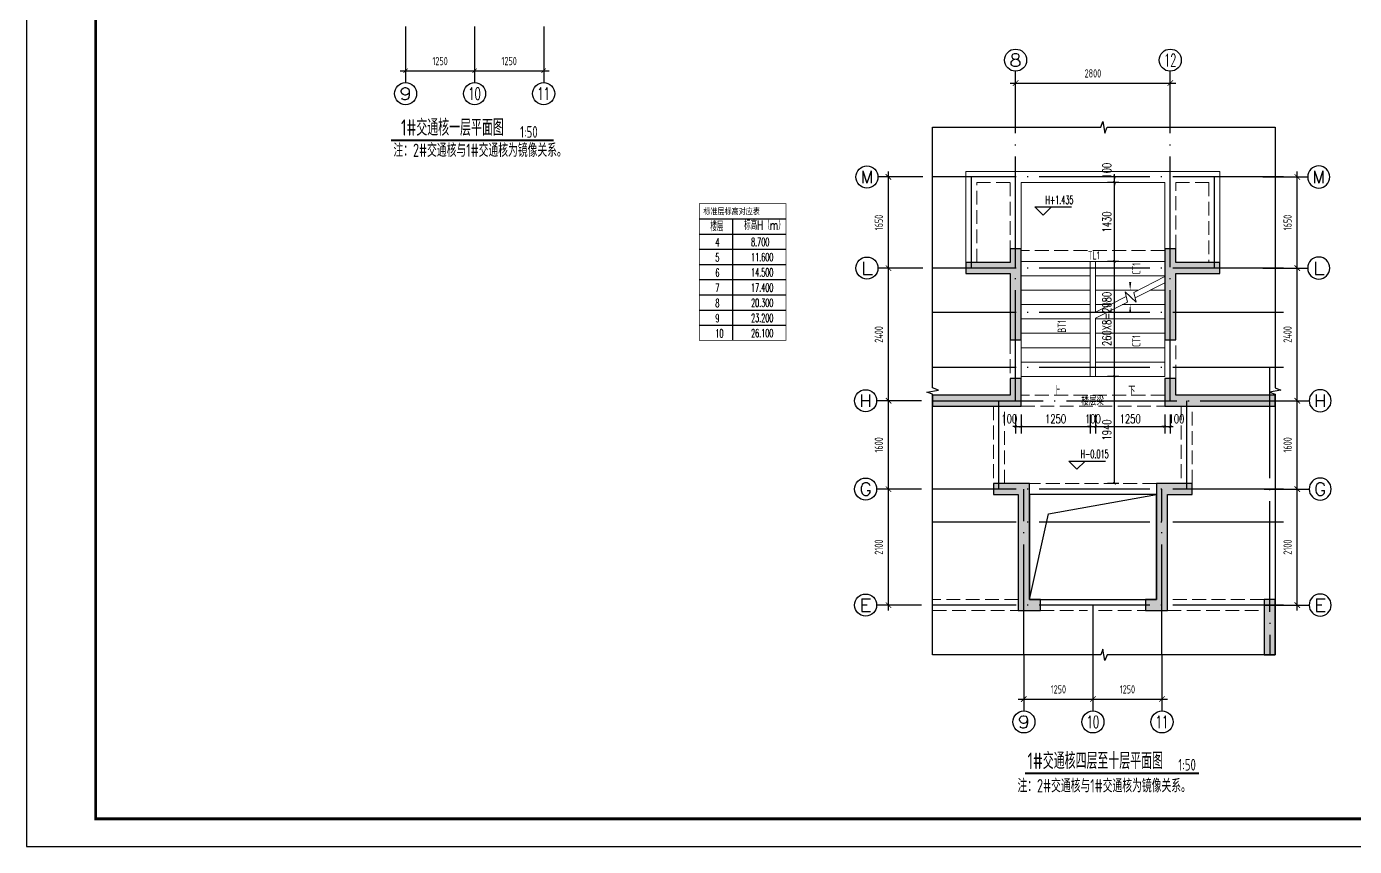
# Model space of a CAD drawing. Extents: x -668857 to 143095, y -247466 to 228182.
# Drawn here: x -10457 to 13579, y 196533 to 211374 of the extents above; entities that cross this region are included whole.
import ezdxf
from ezdxf.enums import TextEntityAlignment as Align

# ---------------------------------------------------------------- set-up
doc = ezdxf.new("R2010")
doc.units = 0
doc.header["$LTSCALE"] = 1000
doc.linetypes.add('DASH', pattern=[0.35, 0.25, -0.1])
doc.linetypes.add('DOTE', pattern=[2.42, 2, -0.2, 0.02, -0.2])
doc.layers.get('0').update_dxf_attribs({"linetype": 'CONTINUOUS'})
doc.layers.get('DEFPOINTS').update_dxf_attribs({"linetype": 'CONTINUOUS'})
for name, color, linetype in [('-TK', 7, 'CONTINUOUS'), ('A-AXIS_TEXT', 7, 'CONTINUOUS'), ('A-DOTE', 10, 'DOTE'), ('AXIS', 3, 'CONTINUOUS'), ('C-Sheet-图框', 101, 'CONTINUOUS'), ('DIM_ELEV', 3, 'CONTINUOUS'), ('DIM_SYMB', 3, 'CONTINUOUS'), ('PUB_TEXT', 2, 'CONTINUOUS'), ('S-D洞口', 4, 'CONTINUOUS'), ('S-L主梁线', 4, 'DASH'), ('S-Q墙填充', 252, 'CONTINUOUS'), ('S-Q墙实线', 6, 'CONTINUOUS'), ('S-Y一般标注', 3, 'CONTINUOUS'), ('TEXT', 2, 'CONTINUOUS'), ('尺寸标注', 86, 'CONTINUOUS')]:
    doc.layers.add(name, color=color, linetype=linetype)
doc.layers.add('AXIS_TEXT', color=7, linetype='CONTINUOUS', lineweight=20)
doc.layers.add('STAIR', color=2, linetype='CONTINUOUS', lineweight=18)
doc.styles.add('_TCH_AXIS', font='COMPLEX', dxfattribs={"bigfont": 'GBCBIG'})
doc.styles.add('_TCH_DIM', font='SIMPLEX.shx', dxfattribs={"width": 0.7, "bigfont": 'GBCBIG.shx'})
doc.styles.add('_TCH_DIM_T3', font='SIMPLEX', dxfattribs={"width": 0.705882, "bigfont": 'GBCBIG'})
doc.styles.add('COMPLEX', font='COMPLEX')
doc.styles.add('TSSD_DIMENSION', font='Tssdeng.shx', dxfattribs={"width": 0.7, "bigfont": 'tssdchn.shx'})
doc.styles.add('TSSD_REIN', font='tssdeng.shx', dxfattribs={"width": 0.7, "height": 300, "bigfont": 'tssdchn.shx'})
doc.styles.add('宋体', font='', dxfattribs={"height": 50})
doc.styles.get('宋体').set_extended_font_data('SimSun')
doc.dimstyles.new('_TCH_ARCH&&50', dxfattribs={"dimtxt": 157.5, "dimasz": 50, "dimexe": 125, "dimexo": 150, "dimgap": 58.75, "dimtad": 1, "dimdec": 0, "dimzin": 0, "dimdsep": 46, "dimtxsty": '_TCH_DIM_T3', "dimblk": 'ARCHTICK', "dimcen": 0.09, "dimclrt": 7, "dimazin": 0, "dimtfac": 1, "dimtdec": 0, "dimtix": 1, "dimtmove": 2, "dimatfit": 3, "dimldrblk": 'ARCHTICK', "dimfxl": 0, "dimtolj": 1, "dimtzin": 0, "dimarcsym": 0})
doc.dimstyles.new('TSSD_100_100$0', dxfattribs={"dimtxt": 300, "dimasz": 80, "dimexe": 100, "dimexo": 250, "dimgap": 100, "dimtad": 1, "dimdec": 0, "dimzin": 0, "dimdsep": 46, "dimtxsty": 'TSSD_DIMENSION', "dimblk": 'ARCHTICK', "dimcen": 0, "dimdle": 100, "dimclrd": 3, "dimclre": 3, "dimclrt": 7, "dimadec": 0, "dimazin": 0, "dimtfac": 1, "dimtdec": 0, "dimtix": 1, "dimtmove": 2, "dimatfit": 3, "dimldrblk": 'ARCHTICK', "dimfxl": 0, "dimtolj": 1, "dimtzin": 0, "dimarcsym": 0})

# ---------------------------------------------------------------- blocks, each defined once
blk = doc.blocks.new('_ArchTick')
at = {"color": 0, "linetype": 'ByBlock', "const_width": 0.15}
blk.add_lwpolyline([(-0.5, -0.5), (0.5, 0.5)], dxfattribs=at)
blk = doc.blocks.new('*D318')
at = {"layer": 'DEFPOINTS', "color": 0}
for p in [(-3596, 211374), (-2346, 211374), (-2346, 210574)]:
    blk.add_point(p, dxfattribs=at)
at = {"layer": 'S-Y一般标注', "color": 3, "lineweight": -2}
for p, q in [((-3596, 211124), (-3596, 210474)), ((-2346, 211124), (-2346, 210474)), ((-3696, 210574), (-2246, 210574))]:
    blk.add_line(p, q, dxfattribs=at)
at = {"layer": 'S-Y一般标注', "color": 3, "lineweight": -2, "xscale": 80, "yscale": 80, "zscale": 80, "rotation": 180}
blk.add_blockref('_ArchTick', (-3596, 210574), dxfattribs=at)
at = {"layer": 'S-Y一般标注', "color": 3, "lineweight": -2, "xscale": 80, "yscale": 80, "zscale": 80}
blk.add_blockref('_ArchTick', (-2346, 210574), dxfattribs=at)
at = {"layer": 'S-Y一般标注', "color": 7, "insert": (-2971, 210749), "char_height": 150, "attachment_point": 5, "style": 'TSSD_DIMENSION'}
blk.add_mtext('\\A1;1250', dxfattribs=at)
blk = doc.blocks.new('ArchTick')
at = {"color": 0, "linetype": 'ByBlock', "lineweight": -2, "const_width": 0.075}
blk.add_lwpolyline([(-0.25, -0.25), (0.25, 0.25)], dxfattribs=at)
blk = doc.blocks.new('*D320')
at = {"layer": 'DEFPOINTS', "color": 0}
for p in [(-2346, 211374), (-1096, 211374), (-1096, 210574)]:
    blk.add_point(p, dxfattribs=at)
at = {"layer": 'S-Y一般标注', "color": 3, "lineweight": -2}
for p, q in [((-2346, 211124), (-2346, 210474)), ((-1096, 211124), (-1096, 210474)), ((-2446, 210574), (-996, 210574))]:
    blk.add_line(p, q, dxfattribs=at)
at = {"layer": 'S-Y一般标注', "color": 3, "lineweight": -2, "xscale": 80, "yscale": 80, "zscale": 80, "rotation": 180}
blk.add_blockref('_ArchTick', (-2346, 210574), dxfattribs=at)
at = {"layer": 'S-Y一般标注', "color": 3, "lineweight": -2, "xscale": 80, "yscale": 80, "zscale": 80}
blk.add_blockref('_ArchTick', (-1096, 210574), dxfattribs=at)
at = {"layer": 'S-Y一般标注', "color": 7, "insert": (-1721, 210749), "char_height": 150, "attachment_point": 5, "style": 'TSSD_DIMENSION'}
blk.add_mtext('\\A1;1250', dxfattribs=at)
blk = doc.blocks.new('*D336')
at = {"layer": 'DEFPOINTS', "color": 0}
for p in [(10145, 204501), (10245, 204501), (10245, 204134)]:
    blk.add_point(p, dxfattribs=at)
at = {"layer": '尺寸标注', "color": 0, "lineweight": -2}
for p, q in [((10145, 204351), (10145, 204009)), ((10245, 204351), (10245, 204009)), ((10145, 204134), (10095, 204134)), ((10145, 204134), (10245, 204134)), ((10245, 204134), (10295, 204134))]:
    blk.add_line(p, q, dxfattribs=at)
at = {"layer": '尺寸标注', "color": 0, "lineweight": -2, "xscale": 50, "yscale": 50, "zscale": 50}
blk.add_blockref('_ArchTick', (10145, 204134), dxfattribs=at)
at = {"layer": '尺寸标注', "color": 0, "lineweight": -2, "xscale": 50, "yscale": 50, "zscale": 50, "rotation": 180}
blk.add_blockref('_ArchTick', (10245, 204134), dxfattribs=at)
at = {"layer": '尺寸标注', "color": 7, "insert": (10358, 204272), "char_height": 157.5, "attachment_point": 5, "style": '_TCH_DIM_T3'}
blk.add_mtext('\\A1;100', dxfattribs=at)
blk = doc.blocks.new('*D337')
at = {"layer": 'DEFPOINTS', "color": 0}
for p in [(8895, 204501), (10145, 204501), (10145, 204134)]:
    blk.add_point(p, dxfattribs=at)
at = {"layer": '尺寸标注', "color": 0, "lineweight": -2}
for p, q in [((8895, 204351), (8895, 204009)), ((10145, 204351), (10145, 204009)), ((8895, 204134), (10145, 204134))]:
    blk.add_line(p, q, dxfattribs=at)
at = {"layer": '尺寸标注', "color": 0, "lineweight": -2, "xscale": 50, "yscale": 50, "zscale": 50, "rotation": 180}
blk.add_blockref('_ArchTick', (8895, 204134), dxfattribs=at)
at = {"layer": '尺寸标注', "color": 0, "lineweight": -2, "xscale": 50, "yscale": 50, "zscale": 50}
blk.add_blockref('_ArchTick', (10145, 204134), dxfattribs=at)
at = {"layer": '尺寸标注', "color": 7, "insert": (9520, 204272), "char_height": 157.5, "attachment_point": 5, "style": '_TCH_DIM_T3'}
blk.add_mtext('\\A1;1250', dxfattribs=at)
blk = doc.blocks.new('*D338')
at = {"layer": 'DEFPOINTS', "color": 0}
for p in [(8795, 204501), (8895, 204501), (8895, 204134)]:
    blk.add_point(p, dxfattribs=at)
at = {"layer": '尺寸标注', "color": 0, "lineweight": -2}
for p, q in [((8795, 204351), (8795, 204009)), ((8895, 204351), (8895, 204009)), ((8795, 204134), (8745, 204134)), ((8795, 204134), (8895, 204134)), ((8895, 204134), (8945, 204134))]:
    blk.add_line(p, q, dxfattribs=at)
at = {"layer": '尺寸标注', "color": 0, "lineweight": -2, "xscale": 50, "yscale": 50, "zscale": 50}
blk.add_blockref('_ArchTick', (8795, 204134), dxfattribs=at)
at = {"layer": '尺寸标注', "color": 0, "lineweight": -2, "xscale": 50, "yscale": 50, "zscale": 50, "rotation": 180}
blk.add_blockref('_ArchTick', (8895, 204134), dxfattribs=at)
at = {"layer": '尺寸标注', "color": 7, "insert": (8845, 204272), "char_height": 157.5, "attachment_point": 5, "style": '_TCH_DIM_T3'}
blk.add_mtext('\\A1;100', dxfattribs=at)
blk = doc.blocks.new('*D339')
at = {"layer": 'DEFPOINTS', "color": 0}
for p in [(7545, 204501), (8795, 204501), (8795, 204134)]:
    blk.add_point(p, dxfattribs=at)
at = {"layer": '尺寸标注', "color": 0, "lineweight": -2}
for p, q in [((7545, 204351), (7545, 204009)), ((8795, 204351), (8795, 204009)), ((7545, 204134), (8795, 204134))]:
    blk.add_line(p, q, dxfattribs=at)
at = {"layer": '尺寸标注', "color": 0, "lineweight": -2, "xscale": 50, "yscale": 50, "zscale": 50, "rotation": 180}
blk.add_blockref('_ArchTick', (7545, 204134), dxfattribs=at)
at = {"layer": '尺寸标注', "color": 0, "lineweight": -2, "xscale": 50, "yscale": 50, "zscale": 50}
blk.add_blockref('_ArchTick', (8795, 204134), dxfattribs=at)
at = {"layer": '尺寸标注', "color": 7, "insert": (8170, 204272), "char_height": 157.5, "attachment_point": 5, "style": '_TCH_DIM_T3'}
blk.add_mtext('\\A1;1250', dxfattribs=at)
blk = doc.blocks.new('*D340')
at = {"layer": 'DEFPOINTS', "color": 0}
for p in [(7445, 204501), (7545, 204501), (7545, 204134)]:
    blk.add_point(p, dxfattribs=at)
at = {"layer": '尺寸标注', "color": 0, "lineweight": -2}
for p, q in [((7445, 204351), (7445, 204009)), ((7545, 204351), (7545, 204009)), ((7445, 204134), (7395, 204134)), ((7445, 204134), (7545, 204134)), ((7545, 204134), (7595, 204134))]:
    blk.add_line(p, q, dxfattribs=at)
at = {"layer": '尺寸标注', "color": 0, "lineweight": -2, "xscale": 50, "yscale": 50, "zscale": 50}
blk.add_blockref('_ArchTick', (7445, 204134), dxfattribs=at)
at = {"layer": '尺寸标注', "color": 0, "lineweight": -2, "xscale": 50, "yscale": 50, "zscale": 50, "rotation": 180}
blk.add_blockref('_ArchTick', (7545, 204134), dxfattribs=at)
at = {"layer": '尺寸标注', "color": 7, "insert": (7331, 204272), "char_height": 157.5, "attachment_point": 5, "style": '_TCH_DIM_T3'}
blk.add_mtext('\\A1;100', dxfattribs=at)
blk = doc.blocks.new('*D341')
at = {"layer": 'DEFPOINTS', "color": 0}
for p in [(9235, 208651), (9464, 208651), (9464, 208551)]:
    blk.add_point(p, dxfattribs=at)
at = {"layer": '尺寸标注', "color": 0, "lineweight": -2}
for p, q in [((9314, 208651), (9110, 208651)), ((9235, 208651), (9235, 208701)), ((9235, 208551), (9235, 208651)), ((9314, 208551), (9110, 208551)), ((9235, 208551), (9235, 208501))]:
    blk.add_line(p, q, dxfattribs=at)
at = {"layer": '尺寸标注', "color": 0, "lineweight": -2, "xscale": 50, "yscale": 50, "zscale": 50}
for p, rotation in [((9235, 208651), 270), ((9235, 208551), 90)]:
    blk.add_blockref('_ArchTick', p, dxfattribs=dict(at, rotation=rotation))
at = {"layer": '尺寸标注', "color": 7, "insert": (9098, 208765), "char_height": 157.5, "attachment_point": 5, "rotation": 90, "style": '_TCH_DIM_T3'}
blk.add_mtext('\\A1;100', dxfattribs=at)
blk = doc.blocks.new('*D342')
at = {"layer": 'DEFPOINTS', "color": 0}
for p in [(9235, 208551), (9464, 208551), (9464, 207121)]:
    blk.add_point(p, dxfattribs=at)
at = {"layer": '尺寸标注', "color": 0, "lineweight": -2}
for p, q in [((9314, 208551), (9110, 208551)), ((9235, 207121), (9235, 208551)), ((9314, 207121), (9110, 207121))]:
    blk.add_line(p, q, dxfattribs=at)
at = {"layer": '尺寸标注', "color": 0, "lineweight": -2, "xscale": 50, "yscale": 50, "zscale": 50}
for p, rotation in [((9235, 208551), 90), ((9235, 207121), 270)]:
    blk.add_blockref('_ArchTick', p, dxfattribs=dict(at, rotation=rotation))
at = {"layer": '尺寸标注', "color": 7, "insert": (9098, 207836), "char_height": 157.5, "attachment_point": 5, "rotation": 90, "style": '_TCH_DIM_T3'}
blk.add_mtext('\\A1;1430', dxfattribs=at)
blk = doc.blocks.new('*D343')
at = {"layer": 'DEFPOINTS', "color": 0}
for p in [(9235, 207121), (9464, 207121), (9464, 205041)]:
    blk.add_point(p, dxfattribs=at)
at = {"layer": '尺寸标注', "color": 0, "lineweight": -2}
for p, q in [((9314, 207121), (9110, 207121)), ((9235, 205041), (9235, 207121)), ((9314, 205041), (9110, 205041))]:
    blk.add_line(p, q, dxfattribs=at)
at = {"layer": '尺寸标注', "color": 0, "lineweight": -2, "xscale": 50, "yscale": 50, "zscale": 50}
for p, rotation in [((9235, 207121), 90), ((9235, 205041), 270)]:
    blk.add_blockref('_ArchTick', p, dxfattribs=dict(at, rotation=rotation))
at = {"layer": '尺寸标注', "color": 7, "insert": (9098, 206081), "char_height": 157.5, "attachment_point": 5, "rotation": 90, "style": '_TCH_DIM_T3'}
blk.add_mtext('\\A1;260X8=2080', dxfattribs=at)
blk = doc.blocks.new('*D344')
at = {"layer": 'DEFPOINTS', "color": 0}
for p in [(9235, 205041), (9464, 205041), (9464, 203101)]:
    blk.add_point(p, dxfattribs=at)
at = {"layer": '尺寸标注', "color": 0, "lineweight": -2}
for p, q in [((9314, 205041), (9110, 205041)), ((9235, 203101), (9235, 205041)), ((9314, 203101), (9110, 203101))]:
    blk.add_line(p, q, dxfattribs=at)
at = {"layer": '尺寸标注', "color": 0, "lineweight": -2, "xscale": 50, "yscale": 50, "zscale": 50}
for p, rotation in [((9235, 205041), 90), ((9235, 203101), 270)]:
    blk.add_blockref('_ArchTick', p, dxfattribs=dict(at, rotation=rotation))
at = {"layer": '尺寸标注', "color": 7, "insert": (9098, 204071), "char_height": 157.5, "attachment_point": 5, "rotation": 90, "style": '_TCH_DIM_T3'}
blk.add_mtext('\\A1;1940', dxfattribs=at)
blk = doc.blocks.new('20210810.16290393')
at = {"layer": 'STAIR'}
for p, q in [((2600, 3510), (0, 3510)), ((0, 3510), (0, 2080)), ((2600, 2080), (2600, 3510)), ((0, 0), (0, 2080)), ((0, 2080), (1250, 2080)), ((0, 2080), (2600, 2080)), ((1250, 0), (1250, 2080)), ((1250, 0), (1250, 2080)), ((2600, 2080), (1350, 2080)), ((1350, 2080), (1350, 1165)), ((1350, 2080), (1350, 1165)), ((2600, 2080), (2600, 1807)), ((0, 1820), (1250, 1820)), ((2600, 1820), (1350, 1820)), ((2600, 1807), (2044, 1522)), ((2600, 1695), (2066, 1420)), ((2600, 1695), (2600, 0)), ((0, 1560), (1250, 1560)), ((2119, 1560), (1350, 1560)), ((1902, 1449), (1350, 1165)), ((2082, 1347), (1884, 1530)), ((1884, 1530), (1924, 1347)), ((2044, 1522), (2082, 1347)), ((2600, 1560), (2338, 1560)), ((0, 1300), (1250, 1300)), ((1924, 1347), (1350, 1053)), ((1612, 1300), (1350, 1300)), ((2600, 1300), (1831, 1300)), ((0, 1040), (1250, 1040)), ((1350, 1053), (1350, 0)), ((1350, 1053), (1350, 0)), ((2600, 1040), (1350, 1040)), ((0, 780), (1250, 780)), ((2600, 780), (1350, 780)), ((0, 520), (1250, 520)), ((2600, 520), (1350, 520)), ((0, 260), (1250, 260)), ((2600, 260), (1350, 260)), ((2600, 0), (0, 0))]:
    blk.add_line(p, q, dxfattribs=at)
blk = doc.blocks.new('A$C4D992532')
at = {"layer": 'C-Sheet-图框', "color": 0}
for p, q in [((-872, 1100), (-89, 1100)), ((-872, 1100), (-89, 1100)), ((-572, 1100), (-572, 0)), ((-872, 962), (-89, 962)), ((-872, 825), (-89, 825)), ((-872, 687), (-89, 687)), ((-872, 550), (-89, 550)), ((-872, 412), (-89, 412)), ((-872, 275), (-89, 275)), ((-872, 137), (-89, 137))]:
    blk.add_line(p, q, dxfattribs=at)
at = {"layer": 'C-Sheet-图框', "color": 0, "const_width": 6}
blk.add_lwpolyline([(-872, 0), (-89, 0), (-89, 1237), (-872, 1237)], close=True, dxfattribs=at)
at = {"layer": 'PUB_TEXT', "color": 2, "style": '宋体', "width": 0.8}
blk.add_text('标准层标高对应表', height=57, dxfattribs=at).set_placement((-836, 1140))
at = {"layer": 'PUB_TEXT', "style": '_TCH_DIM'}
for s, height, width, p in [('楼层', 84.4, 0.7, (-773, 989)), ('标高H（m）', 84.4, 0.7, (-468, 1001)), ('4', 74.4, 0.494118, (-728, 851)), ('8.700', 74.4, 0.494118, (-405, 853)), ('5', 74.4, 0.494118, (-728, 714)), ('11.600', 74.4, 0.494118, (-405, 716)), ('6', 74.4, 0.494118, (-728, 576)), ('14.500', 74.4, 0.494118, (-405, 578)), ('7', 74.4, 0.494118, (-728, 439)), ('17.400', 74.4, 0.494118, (-405, 441)), ('8', 74.4, 0.494118, (-728, 301)), ('20.300', 74.4, 0.494118, (-405, 303)), ('9', 74.4, 0.494118, (-728, 164)), ('23.200', 74.4, 0.494118, (-405, 166)), ('10', 74.4, 0.494118, (-728, 26)), ('26.100', 74.4, 0.494118, (-405, 28))]:
    blk.add_text(s, height=height, dxfattribs=dict(at, width=width)).set_placement(p)
blk = doc.blocks.new('A1')
blk.add_lwpolyline([(0, 59400), (0, 0), (84100, 0), (84100, 59400)], close=True)
at = {"const_width": 100}
blk.add_lwpolyline([(2500, 58400), (2500, 1000), (83100, 1000), (83100, 58400)], close=True, dxfattribs=at)
blk = doc.blocks.new('_AXISO')
blk.add_circle((0, 0), 0.5)
at = {"layer": 'A-AXIS_TEXT', "style": 'COMPLEX', "width": 1.041667}
blk.add_attdef('A', text='', height=0.56, dxfattribs=at).set_placement((-0.25, -0.28), (0.25, -0.28), align=Align.FIT)
blk = doc.blocks.new('*D298')
at = {"layer": 'DEFPOINTS', "color": 0}
for p in [(547252, 151814), (544452, 151014), (547252, 151014)]:
    blk.add_point(p, dxfattribs=at)
at = {"layer": 'S-Y一般标注', "color": 0, "lineweight": -2}
for p, q in [((544452, 151264), (544452, 151914)), ((547252, 151264), (547252, 151914)), ((544352, 151814), (547352, 151814))]:
    blk.add_line(p, q, dxfattribs=at)
at = {"layer": 'S-Y一般标注', "color": 0, "lineweight": -2, "xscale": 100, "yscale": 100, "zscale": 100, "rotation": 180}
blk.add_blockref('_ArchTick', (544452, 151814), dxfattribs=at)
at = {"layer": 'S-Y一般标注', "color": 0, "lineweight": -2, "xscale": 100, "yscale": 100, "zscale": 100}
blk.add_blockref('_ArchTick', (547252, 151814), dxfattribs=at)
at = {"layer": 'S-Y一般标注', "color": 7, "insert": (545852, 151989), "char_height": 150, "attachment_point": 5, "style": 'TSSD_DIMENSION'}
blk.add_mtext('\\A1;2800', dxfattribs=at)
blk = doc.blocks.new('*D299')
at = {"layer": 'DEFPOINTS', "color": 0}
for p in [(542152, 144464), (542952, 144464), (542952, 142364)]:
    blk.add_point(p, dxfattribs=at)
at = {"layer": 'S-Y一般标注', "color": 0, "lineweight": -2}
for p, q in [((542702, 144464), (542052, 144464)), ((542152, 142264), (542152, 144564)), ((542702, 142364), (542052, 142364))]:
    blk.add_line(p, q, dxfattribs=at)
at = {"layer": 'S-Y一般标注', "color": 0, "lineweight": -2, "xscale": 100, "yscale": 100, "zscale": 100}
for p, rotation in [((542152, 144464), 90), ((542152, 142364), 270)]:
    blk.add_blockref('_ArchTick', p, dxfattribs=dict(at, rotation=rotation))
at = {"layer": 'S-Y一般标注', "color": 7, "insert": (541977, 143414), "char_height": 150, "attachment_point": 5, "rotation": 90, "style": 'TSSD_DIMENSION'}
blk.add_mtext('\\A1;2100', dxfattribs=at)
blk = doc.blocks.new('*D300')
at = {"layer": 'DEFPOINTS', "color": 0}
for p in [(542152, 146064), (542952, 146064), (542952, 144464)]:
    blk.add_point(p, dxfattribs=at)
at = {"layer": 'S-Y一般标注', "color": 0, "lineweight": -2}
for p, q in [((542152, 144364), (542152, 146164)), ((542702, 146064), (542052, 146064)), ((542702, 144464), (542052, 144464))]:
    blk.add_line(p, q, dxfattribs=at)
at = {"layer": 'S-Y一般标注', "color": 0, "lineweight": -2, "xscale": 100, "yscale": 100, "zscale": 100}
for p, rotation in [((542152, 146064), 90), ((542152, 144464), 270)]:
    blk.add_blockref('_ArchTick', p, dxfattribs=dict(at, rotation=rotation))
at = {"layer": 'S-Y一般标注', "color": 7, "insert": (541977, 145264), "char_height": 150, "attachment_point": 5, "rotation": 90, "style": 'TSSD_DIMENSION'}
blk.add_mtext('\\A1;1600', dxfattribs=at)
blk = doc.blocks.new('*D301')
at = {"layer": 'DEFPOINTS', "color": 0}
for p in [(542152, 148464), (542952, 148464), (542952, 146064)]:
    blk.add_point(p, dxfattribs=at)
at = {"layer": 'S-Y一般标注', "color": 0, "lineweight": -2}
for p, q in [((542152, 145964), (542152, 148564)), ((542702, 148464), (542052, 148464)), ((542702, 146064), (542052, 146064))]:
    blk.add_line(p, q, dxfattribs=at)
at = {"layer": 'S-Y一般标注', "color": 0, "lineweight": -2, "xscale": 100, "yscale": 100, "zscale": 100}
for p, rotation in [((542152, 148464), 90), ((542152, 146064), 270)]:
    blk.add_blockref('_ArchTick', p, dxfattribs=dict(at, rotation=rotation))
at = {"layer": 'S-Y一般标注', "color": 7, "insert": (541977, 147264), "char_height": 150, "attachment_point": 5, "rotation": 90, "style": 'TSSD_DIMENSION'}
blk.add_mtext('\\A1;2400', dxfattribs=at)
blk = doc.blocks.new('*D302')
at = {"layer": 'DEFPOINTS', "color": 0}
for p in [(544602, 141464), (545852, 141464), (545852, 140664)]:
    blk.add_point(p, dxfattribs=at)
at = {"layer": 'S-Y一般标注', "color": 0, "lineweight": -2}
for p, q in [((544602, 141214), (544602, 140564)), ((545852, 141214), (545852, 140564)), ((544502, 140664), (545952, 140664))]:
    blk.add_line(p, q, dxfattribs=at)
at = {"layer": 'S-Y一般标注', "color": 0, "lineweight": -2, "xscale": 100, "yscale": 100, "zscale": 100, "rotation": 180}
blk.add_blockref('_ArchTick', (544602, 140664), dxfattribs=at)
at = {"layer": 'S-Y一般标注', "color": 0, "lineweight": -2, "xscale": 100, "yscale": 100, "zscale": 100}
blk.add_blockref('_ArchTick', (545852, 140664), dxfattribs=at)
at = {"layer": 'S-Y一般标注', "color": 7, "insert": (545227, 140839), "char_height": 150, "attachment_point": 5, "style": 'TSSD_DIMENSION'}
blk.add_mtext('\\A1;1250', dxfattribs=at)
blk = doc.blocks.new('*D303')
at = {"layer": 'DEFPOINTS', "color": 0}
for p in [(542152, 150114), (542952, 150114), (542952, 148464)]:
    blk.add_point(p, dxfattribs=at)
at = {"layer": 'S-Y一般标注', "color": 0, "lineweight": -2}
for p, q in [((542702, 150114), (542052, 150114)), ((542152, 148364), (542152, 150214)), ((542702, 148464), (542052, 148464))]:
    blk.add_line(p, q, dxfattribs=at)
at = {"layer": 'S-Y一般标注', "color": 0, "lineweight": -2, "xscale": 100, "yscale": 100, "zscale": 100}
for p, rotation in [((542152, 150114), 90), ((542152, 148464), 270)]:
    blk.add_blockref('_ArchTick', p, dxfattribs=dict(at, rotation=rotation))
at = {"layer": 'S-Y一般标注', "color": 7, "insert": (541977, 149289), "char_height": 150, "attachment_point": 5, "rotation": 90, "style": 'TSSD_DIMENSION'}
blk.add_mtext('\\A1;1650', dxfattribs=at)
blk = doc.blocks.new('*D304')
at = {"layer": 'DEFPOINTS', "color": 0}
for p in [(545852, 141464), (547102, 141464), (547102, 140664)]:
    blk.add_point(p, dxfattribs=at)
at = {"layer": 'S-Y一般标注', "color": 0, "lineweight": -2}
for p, q in [((545852, 141214), (545852, 140564)), ((547102, 141214), (547102, 140564)), ((545752, 140664), (547202, 140664))]:
    blk.add_line(p, q, dxfattribs=at)
at = {"layer": 'S-Y一般标注', "color": 0, "lineweight": -2, "xscale": 100, "yscale": 100, "zscale": 100, "rotation": 180}
blk.add_blockref('_ArchTick', (545852, 140664), dxfattribs=at)
at = {"layer": 'S-Y一般标注', "color": 0, "lineweight": -2, "xscale": 100, "yscale": 100, "zscale": 100}
blk.add_blockref('_ArchTick', (547102, 140664), dxfattribs=at)
at = {"layer": 'S-Y一般标注', "color": 7, "insert": (546477, 140839), "char_height": 150, "attachment_point": 5, "style": 'TSSD_DIMENSION'}
blk.add_mtext('\\A1;1250', dxfattribs=at)
blk = doc.blocks.new('*D306')
at = {"layer": 'DEFPOINTS', "color": 0}
for p in [(548751, 144464), (549551, 144464), (548751, 142364)]:
    blk.add_point(p, dxfattribs=at)
at = {"layer": 'S-Y一般标注', "color": 0, "lineweight": -2}
for p, q in [((549001, 144464), (549651, 144464)), ((549551, 142264), (549551, 144564)), ((549001, 142364), (549651, 142364))]:
    blk.add_line(p, q, dxfattribs=at)
at = {"layer": 'S-Y一般标注', "color": 0, "lineweight": -2, "xscale": 100, "yscale": 100, "zscale": 100}
for p, rotation in [((549551, 144464), 90), ((549551, 142364), 270)]:
    blk.add_blockref('_ArchTick', p, dxfattribs=dict(at, rotation=rotation))
at = {"layer": 'S-Y一般标注', "color": 7, "insert": (549376, 143414), "char_height": 150, "attachment_point": 5, "rotation": 90, "style": 'TSSD_DIMENSION'}
blk.add_mtext('\\A1;2100', dxfattribs=at)
blk = doc.blocks.new('*D307')
at = {"layer": 'DEFPOINTS', "color": 0}
for p in [(548751, 146064), (549551, 146064), (548751, 144464)]:
    blk.add_point(p, dxfattribs=at)
at = {"layer": 'S-Y一般标注', "color": 0, "lineweight": -2}
for p, q in [((549551, 144364), (549551, 146164)), ((549001, 146064), (549651, 146064)), ((549001, 144464), (549651, 144464))]:
    blk.add_line(p, q, dxfattribs=at)
at = {"layer": 'S-Y一般标注', "color": 0, "lineweight": -2, "xscale": 100, "yscale": 100, "zscale": 100}
for p, rotation in [((549551, 146064), 90), ((549551, 144464), 270)]:
    blk.add_blockref('_ArchTick', p, dxfattribs=dict(at, rotation=rotation))
at = {"layer": 'S-Y一般标注', "color": 7, "insert": (549376, 145264), "char_height": 150, "attachment_point": 5, "rotation": 90, "style": 'TSSD_DIMENSION'}
blk.add_mtext('\\A1;1600', dxfattribs=at)
blk = doc.blocks.new('*D308')
at = {"layer": 'DEFPOINTS', "color": 0}
for p in [(548751, 148464), (549551, 148464), (548751, 146064)]:
    blk.add_point(p, dxfattribs=at)
at = {"layer": 'S-Y一般标注', "color": 0, "lineweight": -2}
for p, q in [((549551, 145964), (549551, 148564)), ((549001, 148464), (549651, 148464)), ((549001, 146064), (549651, 146064))]:
    blk.add_line(p, q, dxfattribs=at)
at = {"layer": 'S-Y一般标注', "color": 0, "lineweight": -2, "xscale": 100, "yscale": 100, "zscale": 100}
for p, rotation in [((549551, 148464), 90), ((549551, 146064), 270)]:
    blk.add_blockref('_ArchTick', p, dxfattribs=dict(at, rotation=rotation))
at = {"layer": 'S-Y一般标注', "color": 7, "insert": (549376, 147264), "char_height": 150, "attachment_point": 5, "rotation": 90, "style": 'TSSD_DIMENSION'}
blk.add_mtext('\\A1;2400', dxfattribs=at)
blk = doc.blocks.new('*D305')
at = {"layer": 'DEFPOINTS', "color": 0}
for p in [(548751, 150114), (549551, 150114), (548751, 148464)]:
    blk.add_point(p, dxfattribs=at)
at = {"layer": 'S-Y一般标注', "color": 0, "lineweight": -2}
for p, q in [((549001, 150114), (549651, 150114)), ((549551, 148364), (549551, 150214)), ((549001, 148464), (549651, 148464))]:
    blk.add_line(p, q, dxfattribs=at)
at = {"layer": 'S-Y一般标注', "color": 0, "lineweight": -2, "xscale": 100, "yscale": 100, "zscale": 100}
for p, rotation in [((549551, 150114), 90), ((549551, 148464), 270)]:
    blk.add_blockref('_ArchTick', p, dxfattribs=dict(at, rotation=rotation))
at = {"layer": 'S-Y一般标注', "color": 7, "insert": (549376, 149289), "char_height": 150, "attachment_point": 5, "rotation": 90, "style": 'TSSD_DIMENSION'}
blk.add_mtext('\\A1;1650', dxfattribs=at)
blk = doc.blocks.new('20210810.17493656')
at = {"layer": 'AXIS'}
for p, q in [((2914.6, 10964.4), (2914.6, 11979)), ((5714.6, 10964.4), (5714.6, 11979)), ((1239.6, 10064.4), (425, 10064.4)), ((7389, 10064.4), (8203.6, 10064.4)), ((1239.6, 8414.4), (425, 8414.4)), ((7389, 8414.4), (8203.6, 8414.4)), ((1214.6, 6014.6), (400, 6014.6)), ((7414, 6014.6), (8228.6, 6014.6)), ((1214.6, 4414.4), (400, 4414.4)), ((7414, 4414.4), (8228.6, 4414.4)), ((1214.6, 2314.4), (400, 2314.4)), ((7414, 2314.4), (8228.6, 2314.4)), ((3065.1, 1414.6), (3065.1, 400)), ((4314.6, 1414.6), (4314.6, 400)), ((5565.1, 1414.6), (5565.1, 400))]:
    blk.add_line(p, q, dxfattribs=at)
ref = blk.add_blockref('_AXISO', (2914.6, 12179), dxfattribs=dict(at, xscale=400, yscale=400, zscale=400))
ref.add_attrib('A', '8', dxfattribs={"layer": 'AXIS_TEXT', "height": 226.3, "style": '_TCH_AXIS', "width": 1.5}).set_placement((2801.5, 12065.8), (3027.8, 12065.8), align=Align.FIT)
ref = blk.add_blockref('_AXISO', (5714.6, 12179), dxfattribs=dict(at, xscale=400, yscale=400, zscale=400))
ref.add_attrib('A', '12', dxfattribs={"layer": 'AXIS_TEXT', "height": 226.27, "style": '_TCH_AXIS', "width": 0.724138}).set_placement((5601.5, 12065.8), (5827.8, 12065.8), align=Align.FIT)
ref = blk.add_blockref('_AXISO', (225, 10064.4), dxfattribs=dict(at, xscale=400, yscale=400, zscale=400))
ref.add_attrib('A', 'M', dxfattribs={"layer": 'AXIS_TEXT', "height": 226.3, "style": '_TCH_AXIS'}).set_placement((111.9, 9951.2), (338.1, 9951.2), align=Align.FIT)
ref = blk.add_blockref('_AXISO', (8403.6, 10064.4), dxfattribs=dict(at, xscale=-400, yscale=400, zscale=400))
ref.add_attrib('A', 'M', dxfattribs={"layer": 'AXIS_TEXT', "height": 226.3, "style": '_TCH_AXIS'}).set_placement((8290.4, 9951.2), (8516.7, 9951.2), align=Align.FIT)
ref = blk.add_blockref('_AXISO', (225, 8414.4), dxfattribs=dict(at, xscale=400, yscale=400, zscale=400))
ref.add_attrib('A', 'L', dxfattribs={"layer": 'AXIS_TEXT', "height": 226.3, "style": '_TCH_AXIS', "width": 1.4}).set_placement((111.9, 8301.2), (338.1, 8301.2), align=Align.FIT)
ref = blk.add_blockref('_AXISO', (8403.6, 8414.4), dxfattribs=dict(at, xscale=-400, yscale=400, zscale=400))
ref.add_attrib('A', 'L', dxfattribs={"layer": 'AXIS_TEXT', "height": 226.3, "style": '_TCH_AXIS', "width": 1.4}).set_placement((8290.4, 8301.2), (8516.7, 8301.2), align=Align.FIT)
ref = blk.add_blockref('_AXISO', (200, 6014.6), dxfattribs=dict(at, xscale=400, yscale=400, zscale=400))
ref.add_attrib('A', 'H', dxfattribs={"layer": 'AXIS_TEXT', "height": 226.3, "style": '_TCH_AXIS', "width": 1.05}).set_placement((86.9, 5901.5), (313.1, 5901.5), align=Align.FIT)
ref = blk.add_blockref('_AXISO', (8428.6, 6014.6), dxfattribs=dict(at, xscale=-400, yscale=400, zscale=400))
ref.add_attrib('A', 'H', dxfattribs={"layer": 'AXIS_TEXT', "height": 226.3, "style": '_TCH_AXIS', "width": 1.05}).set_placement((8315.4, 5901.5), (8541.7, 5901.5), align=Align.FIT)
ref = blk.add_blockref('_AXISO', (200, 4414.4), dxfattribs=dict(at, xscale=400, yscale=400, zscale=400))
ref.add_attrib('A', 'G', dxfattribs={"layer": 'AXIS_TEXT', "height": 226.3, "style": '_TCH_AXIS', "width": 1.166667}).set_placement((86.9, 4301.2), (313.1, 4301.2), align=Align.FIT)
ref = blk.add_blockref('_AXISO', (8428.6, 4414.4), dxfattribs=dict(at, xscale=-400, yscale=400, zscale=400))
ref.add_attrib('A', 'G', dxfattribs={"layer": 'AXIS_TEXT', "height": 226.3, "style": '_TCH_AXIS', "width": 1.166667}).set_placement((8315.4, 4301.2), (8541.7, 4301.2), align=Align.FIT)
ref = blk.add_blockref('_AXISO', (200, 2314.4), dxfattribs=dict(at, xscale=400, yscale=400, zscale=400))
ref.add_attrib('A', 'E', dxfattribs={"layer": 'AXIS_TEXT', "height": 226.3, "style": '_TCH_AXIS', "width": 1.3125}).set_placement((86.9, 2201.2), (313.1, 2201.2), align=Align.FIT)
ref = blk.add_blockref('_AXISO', (8428.6, 2314.4), dxfattribs=dict(at, xscale=-400, yscale=400, zscale=400))
ref.add_attrib('A', 'E', dxfattribs={"layer": 'AXIS_TEXT', "height": 226.3, "style": '_TCH_AXIS', "width": 1.3125}).set_placement((8315.4, 2201.2), (8541.7, 2201.2), align=Align.FIT)
ref = blk.add_blockref('_AXISO', (3065.1, 200), dxfattribs=dict(at, xscale=400, yscale=400, zscale=400))
ref.add_attrib('A', '9', dxfattribs={"layer": 'AXIS_TEXT', "height": 226.3, "style": '_TCH_AXIS', "width": 1.5}).set_placement((2952, 86.9), (3178.2, 86.9), align=Align.FIT)
ref = blk.add_blockref('_AXISO', (4314.6, 200), dxfattribs=dict(at, xscale=400, yscale=400, zscale=400))
ref.add_attrib('A', '10', dxfattribs={"layer": 'AXIS_TEXT', "height": 226.27, "style": '_TCH_AXIS', "width": 0.724138}).set_placement((4201.5, 86.9), (4427.8, 86.9), align=Align.FIT)
ref = blk.add_blockref('_AXISO', (5565.1, 200), dxfattribs=dict(at, xscale=400, yscale=400, zscale=400))
ref.add_attrib('A', '11', dxfattribs={"layer": 'AXIS_TEXT', "height": 226.27, "style": '_TCH_AXIS', "width": 0.875}).set_placement((5452, 86.9), (5678.2, 86.9), align=Align.FIT)
at = {"layer": 'S-Y一般标注'}
for base, p1, p2, picture, middle in [((5714.6, 11764.4), (2914.6, 10964.4), (5714.6, 10964.4), '*D298', (4314.6, 11939.4)), ((4314.6, 614.6), (3064.6, 1414.6), (4314.6, 1414.6), '*D302', (3689.6, 789.6)), ((5564.6, 614.6), (4314.6, 1414.6), (5564.6, 1414.6), '*D304', (4939.6, 789.6))]:
    dim = blk.add_linear_dim(base=base, p1=p1, p2=p2, dimstyle='TSSD_100_100$0', override={"dimtxt": 150, "dimtxsty": 'TSSD_DIMENSION', "dimldrblk": 'ArchTick'}, dxfattribs=at)
    dim.commit()
    dim.dimension.update_dxf_attribs({"geometry": picture, "text_midpoint": middle, "insert": (-541537, -140049.3)})
for base, p1, p2, picture, middle in [((614.6, 10064.4), (1414.6, 8414.4), (1414.6, 10064.4), '*D303', (439.6, 9239.4)), ((8014, 10064.4), (7214, 8414.4), (7214, 10064.4), '*D305', (7839, 9239.4)), ((614.6, 8414.4), (1414.6, 6014.6), (1414.6, 8414.4), '*D301', (439.6, 7214.5)), ((8014, 8414.4), (7214, 6014.6), (7214, 8414.4), '*D308', (7839, 7214.5)), ((614.6, 6014.6), (1414.6, 4414.4), (1414.6, 6014.6), '*D300', (439.6, 5214.5)), ((8014, 6014.6), (7214, 4414.4), (7214, 6014.6), '*D307', (7839, 5214.5)), ((614.6, 4414.4), (1414.6, 2314.4), (1414.6, 4414.4), '*D299', (439.6, 3364.4)), ((8014, 4414.4), (7214, 2314.4), (7214, 4414.4), '*D306', (7839, 3364.4))]:
    dim = blk.add_linear_dim(base=base, p1=p1, p2=p2, angle=90, dimstyle='TSSD_100_100$0', override={"dimtxt": 150, "dimtxsty": 'TSSD_DIMENSION', "dimldrblk": 'ArchTick'}, dxfattribs=at)
    dim.commit()
    dim.dimension.update_dxf_attribs({"geometry": picture, "text_midpoint": middle, "insert": (-541537, -140049.3)})

msp = doc.modelspace()

# ---------------------------------------------------------------- hatches: boundary and pattern name
at = {"layer": 'S-Q墙填充'}
h = msp.add_hatch(color=252, dxfattribs=at)
h.dxf.hatch_style = 1
h.paths.add_polyline_path([(7544.63, 207000.98), (7544.63, 207350.98), (7344.63, 207350.98), (7344.63, 207100.98), (6544.51, 207100.98), (6544.51, 206900.98), (7344.63, 206900.98), (7344.63, 205700.98), (7544.63, 205700.98)])
h = msp.add_hatch(color=252, dxfattribs=at)
h.dxf.hatch_style = 1
h.paths.add_polyline_path([(10144.63, 207000.98), (10144.63, 205700.98), (10344.63, 205700.98), (10344.63, 206900.98), (11144.24, 206900.98), (11144.24, 207100.98), (10344.63, 207100.98), (10344.63, 207350.98), (10144.63, 207350.98)])
h = msp.add_hatch(color=252, dxfattribs=at)
h.dxf.hatch_style = 1
h.paths.add_polyline_path([(7544.63, 204501.25), (7544.63, 205001.25), (7344.63, 205001.25), (7344.63, 204701.25), (7144.57, 204701.25), (5944.63, 204701.25), (5944.63, 204501.25), (7144.57, 204501.25)])
h = msp.add_hatch(color=252, dxfattribs=at)
h.dxf.hatch_style = 1
h.paths.add_polyline_path([(10344.64, 204701.25), (10344.64, 205001.25), (10144.64, 205001.25), (10144.64, 204501.25), (10544.51, 204501.25), (12144.63, 204501.25), (12144.63, 204701.25), (10544.51, 204701.25)])
h = msp.add_hatch(color=252, dxfattribs=at)
h.dxf.hatch_style = 1
h.paths.add_polyline_path([(7694.63, 203100.98), (7044.57, 203100.98), (7044.57, 202900.98), (7494.63, 202900.98), (7494.63, 200800.98), (7894.63, 200800.98), (7894.63, 201000.98), (7694.63, 201000.98)])
h = msp.add_hatch(color=252, dxfattribs=at)
h.dxf.hatch_style = 1
h.paths.add_polyline_path([(9994.63, 201000.98), (9794.63, 201000.98), (9794.63, 200800.98), (10194.63, 200800.98), (10194.63, 202900.98), (10644.51, 202900.98), (10644.51, 203100.98), (9994.63, 203100.98)])
h = msp.add_hatch(color=252, dxfattribs=at)
h.dxf.hatch_style = 1
h.paths.add_polyline_path([(12144.63, 200001.25), (12144.62, 201000.98), (11944.62, 201000.98), (11944.63, 200001.25)])

# ---------------------------------------------------------------- linework, layer by layer
at = {"layer": 'A-DOTE'}
for p, q in [((7444.63, 204601.25), (7444.63, 209550.98)), ((10244.63, 204601.25), (10244.63, 209550.98)), ((12294.65, 208650.98), (5944.63, 208650.98)), ((6644.63, 207000.98), (6644.63, 208650.98)), ((11044.63, 207000.98), (11044.63, 208650.98)), ((12294.65, 207000.98), (5944.63, 207000.98)), ((12294.65, 206200.98), (5944.63, 206200.98)), ((12294.65, 205200.98), (5944.63, 205200.98)), ((12044.42, 205200.98), (12044.63, 200001.25)), ((5944.63, 204601.25), (12294.65, 204601.25)), ((7144.63, 203000.98), (7144.63, 204600.98)), ((10544.64, 203000.98), (10544.64, 204600.98)), ((12294.65, 203000.98), (5944.63, 203000.98)), ((7594.63, 200001.24), (7594.63, 203000.98)), ((10094.63, 200001.26), (10094.63, 203000.98)), ((12294.65, 202400.98), (5944.63, 202400.98)), ((12294.65, 200900.98), (5944.63, 200900.98)), ((8844.63, 200900.98), (8844.63, 200001.25))]:
    msp.add_line(p, q, dxfattribs=at)
at = {"layer": 'AXIS'}
for p, q in [((-3596.46, 211373.85), (-3596.46, 210359.24)), ((-2346.94, 211373.85), (-2346.94, 210359.24)), ((-1096.46, 211373.85), (-1096.46, 210359.24))]:
    msp.add_line(p, q, dxfattribs=at)
at = {"layer": 'DIM_ELEV', "color": 6}
for p, q in [((7944.25, 207958.85), (7794.25, 208108.85)), ((7794.25, 208108.85), (8459.17, 208108.85)), ((7944.25, 207958.85), (8094.25, 208108.85)), ((8556.86, 203359.94), (8406.86, 203509.94)), ((8406.86, 203509.94), (9071.78, 203509.94)), ((8556.86, 203359.94), (8406.86, 203509.94)), ((8406.86, 203509.94), (9071.78, 203509.94)), ((8556.86, 203359.94), (8706.86, 203509.94)), ((8556.86, 203359.94), (8706.86, 203509.94))]:
    msp.add_line(p, q, dxfattribs=at)
at = {"layer": 'DIM_SYMB'}
for points in [[(5944.63, 209550.98), (8988.38, 209550.98), (9026.6, 209655.98), (9063.62, 209445.98), (9100.88, 209550.98), (12144.63, 209550.98)], [(5944.63, 200000.98), (5944.63, 204719.73), (5839.63, 204757.95), (6049.63, 204794.98), (5944.63, 204832.23), (5944.63, 209550.98)], [(12144.63, 209550.98), (12144.63, 204832.23), (12249.63, 204794.01), (12039.63, 204756.99), (12144.63, 204719.73), (12144.63, 200000.98)], [(12144.63, 200000.98), (9100.88, 200000.98), (9062.66, 199895.98), (9025.63, 200105.98), (8988.38, 200000.98), (5944.63, 200000.98)]]:
    msp.add_lwpolyline(points, dxfattribs=at)
at = {"layer": 'DIM_SYMB', "const_width": 35}
for points in [[(-3859.05, 209312.2), (-914.31, 209312.2)], [(7613.57, 197857.45), (10768.18, 197857.45)]]:
    msp.add_lwpolyline(points, dxfattribs=at)
at = {"layer": 'DIM_SYMB'}
for points in [[(8169.63, 204910.98, 0, 0, 0), (8169.63, 207835.98, 0, 0, 0), (9519.63, 207835.98, 0, 0, 0), (9519.63, 206600.98, 0, 40, 0), (9519.63, 206750.98, 0, 0, 0)], [(9519.63, 204910.98, 0, 0, 0), (9519.63, 206340.98, 0, 40, 0), (9519.63, 206190.98, 0, 0, 0)]]:
    msp.add_lwpolyline(points, format="xyseb", dxfattribs=at)
at = {"layer": 'S-D洞口', "color": 5}
msp.add_lwpolyline([(7694.63, 201000.98), (9994.63, 201000.98), (9994.63, 202900.98), (7694.63, 202900.98), (7694.63, 201000.98), (8041.46, 202554.15), (9994.63, 202900.98)], dxfattribs=at)
msp.add_lwpolyline([(7694.63, 201000.98), (9994.63, 201000.98), (9994.63, 202900.98), (7694.63, 202900.98), (7694.63, 201000.98), (8041.46, 202554.15), (9994.63, 202900.98)], dxfattribs=at)
at = {"layer": 'S-L主梁线', "linetype": 'ByBlock', "lineweight": 18}
for p, q in [((6544.21, 208750.98), (6544.51, 207100.98)), ((11144.42, 208750.98), (6544.21, 208750.98)), ((11144.24, 207100.98), (11144.42, 208750.98)), ((7694.63, 202900.98), (9994.63, 202900.98)), ((8844.65, 201000.98), (7894.63, 201000.98)), ((9794.63, 201000.98), (8844.65, 201000.98))]:
    msp.add_line(p, q, dxfattribs=at)
at = {"layer": 'S-L主梁线', "linetype": 'DASH', "lineweight": 18}
for p, q in [((6744.34, 208550.89), (7344.63, 208550.97)), ((6744.49, 207100.98), (6744.34, 208550.89)), ((7344.63, 208550.97), (7344.63, 207350.98)), ((7544.63, 207350.98), (7544.63, 208550.98)), ((7544.63, 208550.98), (10144.15, 208550.98)), ((10144.14, 208550.98), (10144.6, 207350.98)), ((10344.63, 207350.98), (10343.97, 208550.98)), ((10344.15, 208550.98), (10944.61, 208550.98)), ((10944.4, 208550.98), (10944.25, 207100.98)), ((10144.6, 207320.98), (7544.63, 207320.98)), ((7544.63, 207120.98), (10144.63, 207120.98)), ((7344.63, 205700.98), (7344.63, 205001.25)), ((7544.63, 205001.25), (7544.63, 205700.98)), ((10144.63, 205700.98), (10144.64, 205001.25)), ((10344.64, 205001.25), (10344.63, 205700.98)), ((10144.64, 204701.25), (7544.63, 204701.25)), ((7044.57, 204501.25), (7044.57, 203100.98)), ((7244.57, 203100.98), (7244.57, 204501.25)), ((7544.63, 204501.25), (10144.64, 204501.25)), ((10444.51, 204501.25), (10444.51, 203100.98)), ((10644.51, 203100.98), (10644.51, 204501.25)), ((9994.63, 203100.98), (7694.63, 203100.98)), ((7494.63, 201000.98), (5944.63, 201000.98)), ((11944.62, 201000.98), (10194.63, 201000.98)), ((5944.63, 200800.98), (7494.63, 200800.98)), ((7894.63, 200800.98), (8744.65, 200800.98)), ((8944.65, 200800.98), (9794.63, 200800.98)), ((10194.63, 200800.98), (11944.62, 200800.98))]:
    msp.add_line(p, q, dxfattribs=at)
at = {"layer": 'S-Q墙实线'}
msp.add_lwpolyline([(7544.63, 207000.98), (7544.63, 207350.98), (7344.63, 207350.98), (7344.63, 207100.98), (6544.51, 207100.98), (6544.51, 206900.98), (7344.63, 206900.98), (7344.63, 205700.98), (7544.63, 205700.98), (7544.63, 207000.98)], dxfattribs=at)
for points in [[(10144.63, 207000.98), (10144.63, 205700.98), (10344.63, 205700.98), (10344.63, 206900.98), (11144.24, 206900.98), (11144.24, 207100.98), (10344.63, 207100.98), (10344.63, 207350.98), (10144.63, 207350.98)], [(7544.63, 204501.25), (7544.63, 205001.25), (7344.63, 205001.25), (7344.63, 204701.25), (7144.57, 204701.25), (5944.63, 204701.25), (5944.63, 204501.25), (7144.57, 204501.25)], [(10344.64, 204701.25), (10344.64, 205001.25), (10144.64, 205001.25), (10144.64, 204501.25), (10544.51, 204501.25), (12144.63, 204501.25), (12144.63, 204701.25), (10544.51, 204701.25)], [(7694.63, 203100.98), (7044.57, 203100.98), (7044.57, 202900.98), (7494.63, 202900.98), (7494.63, 202400.98), (7494.63, 200800.98), (7894.63, 200800.98), (7894.63, 201000.98), (7694.63, 201000.98), (7694.63, 202400.98)], [(10194.63, 200800.98), (10194.63, 202400.98), (10194.63, 202900.98), (10644.51, 202900.98), (10644.51, 203100.98), (9994.63, 203100.98), (9994.63, 202400.98), (9994.63, 201000.98), (9794.63, 201000.98), (9794.63, 200800.98)], [(12144.63, 200001.25), (12144.62, 201000.98), (11944.62, 201000.98), (11944.63, 200001.25)]]:
    msp.add_lwpolyline(points, close=True, dxfattribs=at)

# ---------------------------------------------------------------- block references
at = {"layer": '-TK', "xscale": 0.5, "yscale": 0.5, "zscale": 0.5}
msp.add_blockref('A1', (-10456.57, 196533.15), dxfattribs=at)
at = {"xscale": 2, "yscale": 2, "zscale": 2}
msp.add_blockref('A$C4D992532', (3467.55, 205693.03), dxfattribs=at)
at = {"layer": 'AXIS'}
ref = msp.add_blockref('_AXISO', (-3596.46, 210159.24), dxfattribs=dict(at, xscale=400, yscale=400, zscale=400))
ref.add_attrib('A', '9', dxfattribs={"layer": 'AXIS_TEXT', "height": 226.27, "style": '_TCH_AXIS', "width": 1.5}).set_placement((-3709.6, 210046.11), (-3483.32, 210046.11), align=Align.FIT)
ref = msp.add_blockref('_AXISO', (-2346.94, 210159.24), dxfattribs=dict(at, xscale=400, yscale=400, zscale=400))
ref.add_attrib('A', '10', dxfattribs={"layer": 'AXIS_TEXT', "height": 226.274, "style": '_TCH_AXIS', "width": 0.724138}).set_placement((-2460.08, 210046.11), (-2233.8, 210046.11), align=Align.FIT)
ref = msp.add_blockref('_AXISO', (-1096.46, 210159.24), dxfattribs=dict(at, xscale=400, yscale=400, zscale=400))
ref.add_attrib('A', '11', dxfattribs={"layer": 'AXIS_TEXT', "height": 226.274, "style": '_TCH_AXIS', "width": 0.875}).set_placement((-1209.6, 210046.11), (-983.32, 210046.11), align=Align.FIT)
at = {"layer": 'S-Y一般标注'}
msp.add_blockref('20210810.17493656', (4530.02, 198586.62), dxfattribs=at)
at = {"layer": 'STAIR'}
msp.add_blockref('20210810.16290393', (7544.63, 205040.98), dxfattribs=at)

# ---------------------------------------------------------------- texts
at = {"layer": 'PUB_TEXT', "width": 0.7}
for s, height, style, p in [('1#交通核一层平面图', 297.5, 'TSSD_REIN', (-3679.12, 209397.36)), ('1:50', 212.5, 'TSSD_REIN', (-1522.89, 209360.45)), ('上', 178.72, '_TCH_DIM', (8133.15, 204685.93)), ('下', 178.72, '_TCH_DIM', (9486.4, 204685.93)), ('1#交通核四层至十层平面图', 297.5, 'TSSD_REIN', (7660.01, 197933.81)), ('1:50', 212.5, 'TSSD_REIN', (10391.09, 197905.79))]:
    msp.add_text(s, height=height, dxfattribs=dict(at, style=style)).set_placement(p)
at = {"layer": 'PUB_TEXT', "color": 1, "style": 'TSSD_REIN', "width": 0.7}
for p in [(-3816.24, 209013.91), (7479.48, 197511.29)]:
    msp.add_text('注：2#交通核与1#交通核为镜像关系。', height=241.1348, dxfattribs=at).set_placement(p)
at = {"layer": 'PUB_TEXT', "color": 6, "style": '_TCH_DIM', "width": 0.494118}
for s, p in [('H+1.435', (7985.67, 208161.35)), ('H-0.015', (8623.14, 203562.44))]:
    msp.add_text(s, height=148.75, dxfattribs=at).set_placement(p)
at = {"layer": 'TEXT', "color": 230, "style": 'TSSD_REIN', "width": 0.7}
for s, p in [('TL1', (8860.73, 207156.63)), ('楼层梁', (8840.81, 204517.79))]:
    msp.add_text(s, height=150, dxfattribs=at).set_placement(p, align=Align.CENTER)
for s, p in [('CT1', (9706.5, 206991.11)), ('BT1', (8356.5, 205946.42)), ('CT1', (9706.5, 205682.22))]:
    msp.add_text(s, height=150, rotation=90, dxfattribs=at).set_placement(p, align=Align.CENTER)

# ---------------------------------------------------------------- dimensions: what is measured, and where the dimension line sits
at = {"layer": 'S-Y一般标注'}
for base, p1, p2, picture, middle in [((-2346.46, 210573.85), (-3596.46, 211373.85), (-2346.46, 211373.85), '*D318', (-2971.46, 210748.85)), ((-1096.46, 210573.85), (-2346.46, 211373.85), (-1096.46, 211373.85), '*D320', (-1721.46, 210748.85))]:
    dim = msp.add_linear_dim(base=base, p1=p1, p2=p2, dimstyle='TSSD_100_100$0', override={"dimtxt": 150, "dimtxsty": 'TSSD_DIMENSION', "dimldrblk": 'ArchTick'}, dxfattribs=at)
    dim.commit()
    dim.dimension.update_dxf_attribs({"geometry": picture, "text_midpoint": middle})
at = {"layer": '尺寸标注', "color": 106}
for base, p1, p2, angle, picture, middle in [((9235.09, 208650.98), (9463.6, 208550.98), (9463.6, 208650.98), 90, '*D341', (9097.59, 208764.63)), ((7544.63, 204134.14), (7444.63, 204500.98), (7544.63, 204500.98), 0, '*D340', (7330.99, 204271.64)), ((10244.63, 204134.14), (10144.63, 204500.98), (10244.63, 204500.98), 0, '*D336', (10358.28, 204271.64))]:
    dim = msp.add_linear_dim(base=base, p1=p1, p2=p2, angle=angle, dimstyle='_TCH_ARCH&&50', dxfattribs=at)
    dim.commit()
    dim.dimension.update_dxf_attribs({"geometry": picture, "text_midpoint": middle, "dimtype": 161})
for p1, p2, distance, picture, middle in [((9463.6, 207120.98), (9463.6, 208550.98), 228.51, '*D342', (9097.59, 207835.98)), ((9463.6, 203100.98), (9463.6, 205040.98), 228.51, '*D344', (9097.59, 204070.98)), ((7544.63, 204500.98), (8794.63, 204500.98), -366.84, '*D339', (8169.63, 204271.64)), ((8794.63, 204500.98), (8894.63, 204500.98), -366.84, '*D338', (8844.63, 204271.64)), ((8894.63, 204500.98), (10144.63, 204500.98), -366.84, '*D337', (9519.63, 204271.64))]:
    dim = msp.add_aligned_dim(p1=p1, p2=p2, distance=distance, dimstyle='_TCH_ARCH&&50', dxfattribs=at)
    dim.commit()
    dim.dimension.update_dxf_attribs({"geometry": picture, "text_midpoint": middle})
dim = msp.add_aligned_dim(p1=(9463.6, 205040.98), p2=(9463.6, 207120.98), distance=228.51, text='260X8=2080', dimstyle='_TCH_ARCH&&50', dxfattribs=at)
dim.commit()
dim.dimension.update_dxf_attribs({"geometry": '*D343', "text_midpoint": (9097.59, 206080.98)})

doc.saveas('drawing.dxf')
